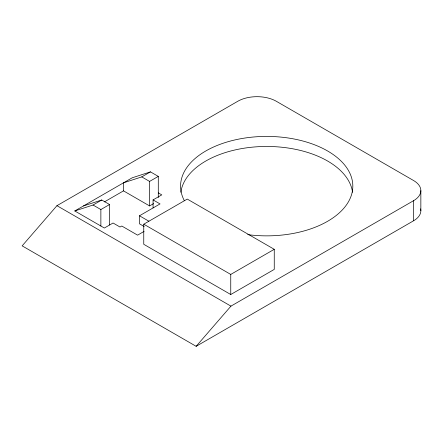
<?xml version="1.0" encoding="UTF-8"?>
<svg xmlns="http://www.w3.org/2000/svg" width="443" height="443" viewBox="0 0 443 443"><rect width="100%" height="100%" fill="white"/><g stroke="black" fill="none" stroke-linecap="round" stroke-linejoin="round"><path stroke-width="0.66" d="M413.64 220.747L413.64 200.657A24.609 14.209 0 0 0 413.64 180.567L276.354 101.297A27.305 15.765 0 0 0 237.741 101.297L56.948 205.679L22.15 245.859L196.149 346.315L413.64 220.747A24.609 14.209 0 0 0 420.64 208.847M196.149 346.315L230.947 306.135L413.64 200.657M144.097 231.401L137.601 235.15L121.77 226.013L120.014 227.026L113.054 223.006L104.354 228.029L74.784 210.957L132.202 177.804L150.459 171.873L158.289 176.392L158.289 197.556M74.784 210.957L93.041 205.026L101.74 200.003L109.571 204.522L109.571 224.95M153.649 203.586L149.59 205.929L123.503 190.867L123.503 182.826L141.76 176.895L150.459 171.873M104.387 201.897L123.503 190.867M93.041 205.026L100.871 209.545L109.571 204.522M141.76 176.895L149.59 181.414L158.289 176.392M153.073 207.939L153.073 199.898L161.773 194.876L158.289 192.871M144.174 226.528L139.484 223.82L139.484 215.78L160.034 203.918L153.073 199.898M143.754 224.197L187.256 199.084L274.256 249.315L274.256 269.405L230.753 294.517L143.754 244.292L143.754 224.197L230.753 274.427L274.256 249.315M83.483 205.934L101.74 200.003M139.484 215.78L148.87 221.201M56.948 205.679L230.947 306.135M420.85 190.612L420.85 210.702M230.753 274.427L230.753 294.517M149.59 181.414L149.59 205.929M100.871 209.545L100.871 226.019M180.838 192.295A86.125 49.721 0 0 1 266.697 146.461A86.125 49.721 0 0 1 352.562 192.295M184.349 200.701A86.125 49.721 0 0 1 256.043 136.798A86.125 49.721 0 0 1 352.717 188.58A86.125 49.721 0 0 1 247.703 234.635"/></g></svg>
